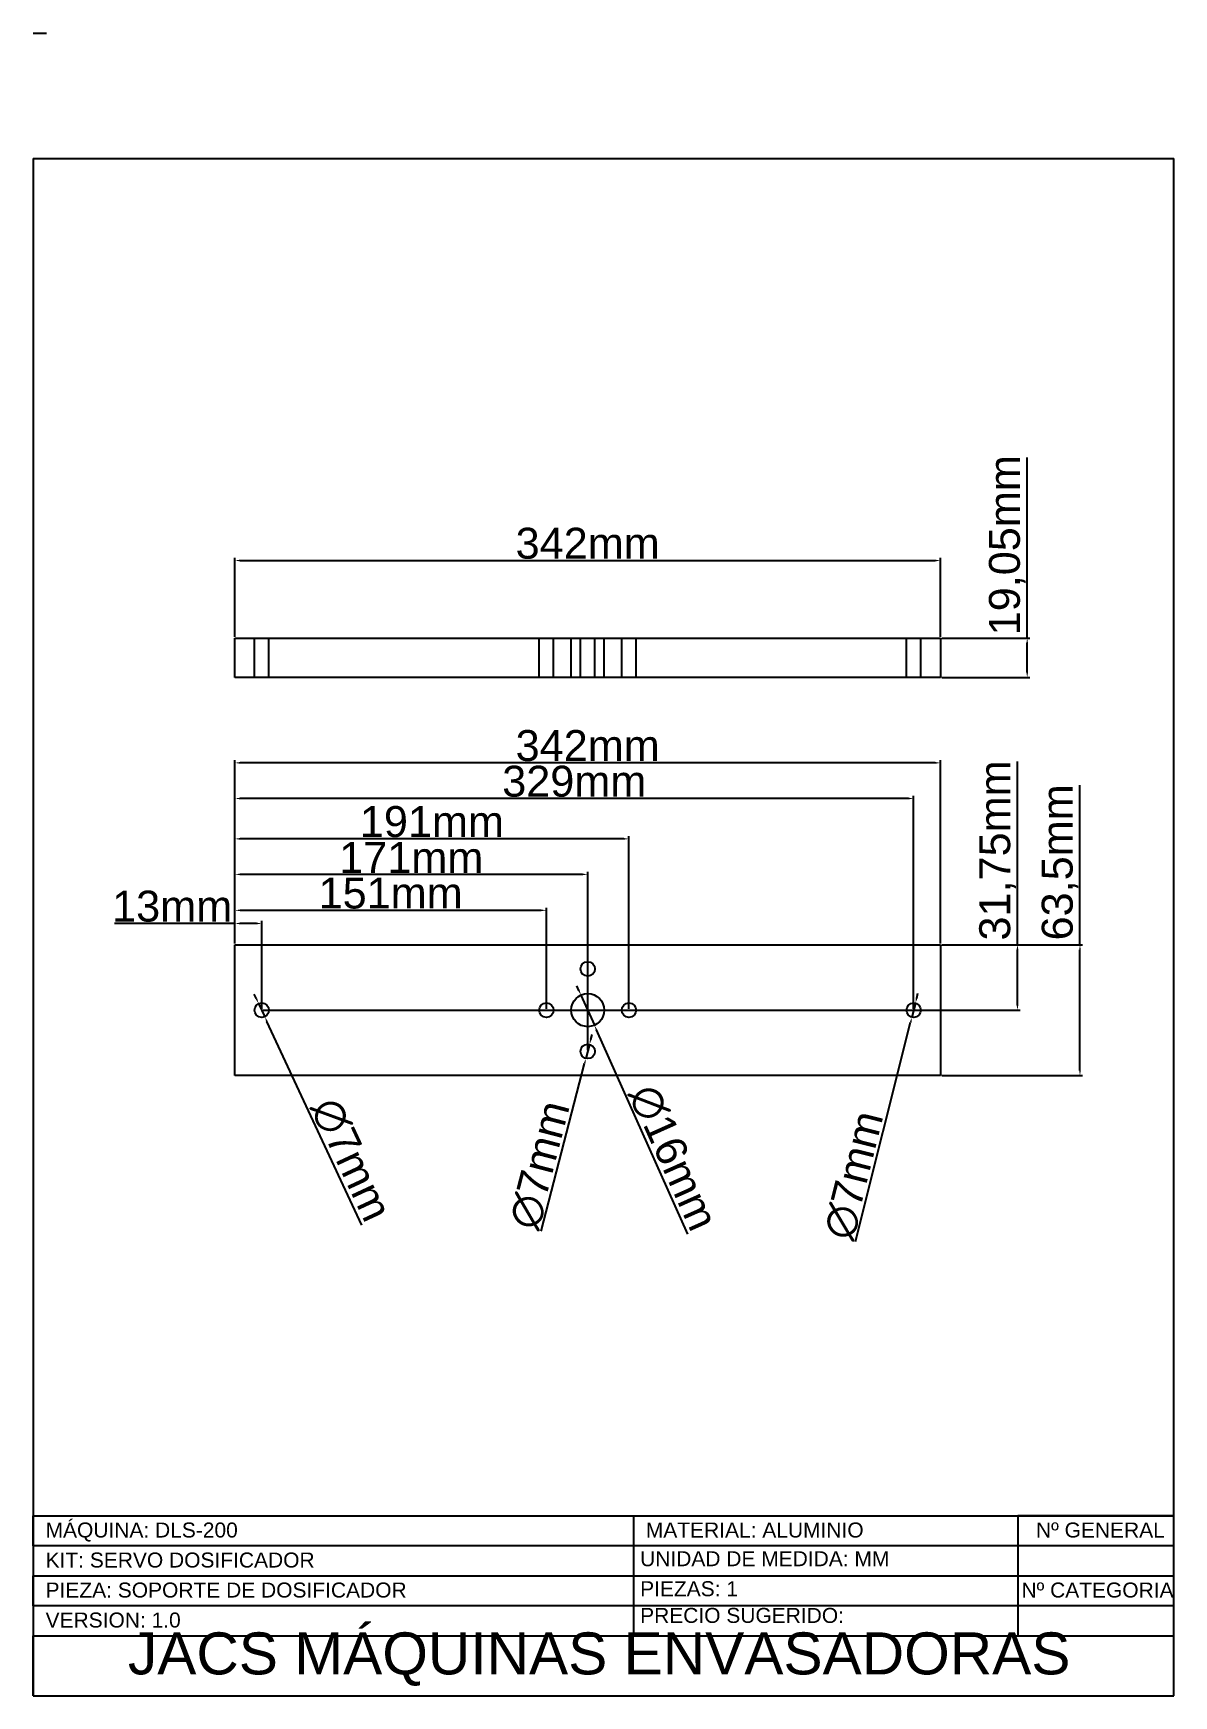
# Paper-space layout '6' of a CAD drawing. Header units: centimetres, sheet in millimetres. Extents: x 3 to 193, y 0 to 277.
# The model-space entities are those that its viewports show. They can reach past a viewport. Long polylines and large blocks are cut down to what shows.
import ezdxf

# ---------------------------------------------------------------- set-up
doc = ezdxf.new("R2010")
doc.units = ezdxf.units.CM
doc.header["$LTSCALE"] = 0.5
doc.linetypes.add('DASHED2', pattern=[9.525, 6.35, -3.175])
doc.styles.get("Standard").update_dxf_attribs({"font": 'arial.ttf'})
doc.dimstyles.new('ISO-25', dxfattribs={"dimtxt": 15, "dimasz": 2.5, "dimexe": 1.25, "dimexo": 0.625, "dimtad": 1, "dimtxsty": 'Standard', "dimcen": 2.5, "dimclrd": 1, "dimclre": 1, "dimadec": 0, "dimazin": 0, "dimtfac": 1, "dimtmove": 0, "dimatfit": 3, "dimfxl": 1, "dimarcsym": 0})

# ---------------------------------------------------------------- blocks, each defined once
blk = doc.blocks.new('*D257')
at = {"color": 1, "lineweight": -2, "transparency": 16777216}
for p, q in [((27856.89, 56659.11), (27856.89, 56697.31)), ((28198.89, 56659.11), (28198.89, 56697.31)), ((27859.39, 56696.06), (28196.39, 56696.06))]:
    blk.add_line(p, q, dxfattribs=at)
at = {"color": 1, "transparency": 16777216}
for points in [[(27859.39, 56696.48), (27859.39, 56695.64), (27856.89, 56696.06)], [(28196.39, 56696.48), (28196.39, 56695.64), (28198.89, 56696.06)]]:
    blk.add_solid(points, dxfattribs=at)
at = {"layer": 'Defpoints', "color": 0, "transparency": 16777216}
for p in [(28198.89, 56696.06), (27856.89, 56658.49), (28198.89, 56658.49)]:
    blk.add_point(p, dxfattribs=at)
at = {"color": 0, "transparency": 16777216, "insert": (28027.89, 56704.35), "char_height": 15, "attachment_point": 5}
blk.add_mtext('342mm', dxfattribs=at)
blk = doc.blocks.new('*D258')
at = {"color": 1, "lineweight": -2, "transparency": 16777216}
for p, q in [((28240.92, 56658.49), (28240.92, 56745.95)), ((28199.52, 56658.49), (28242.17, 56658.49)), ((28240.92, 56641.94), (28240.92, 56655.99)), ((28199.52, 56639.44), (28242.17, 56639.44))]:
    blk.add_line(p, q, dxfattribs=at)
at = {"color": 1, "transparency": 16777216}
for points in [[(28240.5, 56655.99), (28241.34, 56655.99), (28240.92, 56658.49)], [(28240.5, 56641.94), (28241.34, 56641.94), (28240.92, 56639.44)]]:
    blk.add_solid(points, dxfattribs=at)
at = {"layer": 'Defpoints', "color": 0, "transparency": 16777216}
for p in [(28198.89, 56658.49), (28240.92, 56658.49), (28198.89, 56639.44)]:
    blk.add_point(p, dxfattribs=at)
at = {"color": 0, "transparency": 16777216, "insert": (28231.28, 56703.47), "char_height": 15, "attachment_point": 5, "rotation": 90}
blk.add_mtext('19,05mm', dxfattribs=at)
blk = doc.blocks.new('*D259')
at = {"color": 1, "lineweight": -2, "transparency": 16777216}
for p, q in [((27856.89, 56520.13), (27798.56, 56520.13)), ((27856.89, 56510.47), (27856.89, 56521.38)), ((27867.39, 56520.13), (27859.39, 56520.13)), ((27869.89, 56478.72), (27869.89, 56521.38))]:
    blk.add_line(p, q, dxfattribs=at)
at = {"color": 1, "transparency": 16777216}
for points in [[(27859.39, 56520.54), (27859.39, 56519.71), (27856.89, 56520.13)], [(27867.39, 56520.54), (27867.39, 56519.71), (27869.89, 56520.13)]]:
    blk.add_solid(points, dxfattribs=at)
at = {"layer": 'Defpoints', "color": 0, "transparency": 16777216}
for p in [(27856.89, 56520.13), (27856.89, 56509.85), (27869.89, 56478.1)]:
    blk.add_point(p, dxfattribs=at)
at = {"color": 0, "transparency": 16777216, "insert": (27826.47, 56528.42), "char_height": 15, "attachment_point": 5}
blk.add_mtext('13mm', dxfattribs=at)
blk = doc.blocks.new('*D260')
at = {"color": 1, "lineweight": -2, "transparency": 16777216}
for p, q in [((27856.89, 56510.47), (27856.89, 56527.74)), ((28005.39, 56526.49), (27859.39, 56526.49)), ((28007.89, 56478.72), (28007.89, 56527.74))]:
    blk.add_line(p, q, dxfattribs=at)
at = {"color": 1, "transparency": 16777216}
for points in [[(27859.39, 56526.91), (27859.39, 56526.08), (27856.89, 56526.49)], [(28005.39, 56526.91), (28005.39, 56526.08), (28007.89, 56526.49)]]:
    blk.add_solid(points, dxfattribs=at)
at = {"layer": 'Defpoints', "color": 0, "transparency": 16777216}
for p in [(27856.89, 56526.49), (27856.89, 56509.85), (28007.89, 56478.1)]:
    blk.add_point(p, dxfattribs=at)
at = {"color": 0, "transparency": 16777216, "insert": (27932.39, 56534.78), "char_height": 15, "attachment_point": 5}
blk.add_mtext('151mm', dxfattribs=at)
blk = doc.blocks.new('*D261')
at = {"color": 1, "lineweight": -2, "transparency": 16777216}
for p, q in [((27856.89, 56510.47), (27856.89, 56545.17)), ((28025.39, 56543.92), (27859.39, 56543.92)), ((28027.89, 56458.72), (28027.89, 56545.17))]:
    blk.add_line(p, q, dxfattribs=at)
at = {"color": 1, "transparency": 16777216}
for points in [[(27859.39, 56544.34), (27859.39, 56543.5), (27856.89, 56543.92)], [(28025.39, 56544.34), (28025.39, 56543.5), (28027.89, 56543.92)]]:
    blk.add_solid(points, dxfattribs=at)
at = {"layer": 'Defpoints', "color": 0, "transparency": 16777216}
for p in [(27856.89, 56543.92), (27856.89, 56509.85), (28027.89, 56458.1)]:
    blk.add_point(p, dxfattribs=at)
at = {"color": 0, "transparency": 16777216, "insert": (27942.39, 56552.08), "char_height": 15, "attachment_point": 5}
blk.add_mtext('171mm', dxfattribs=at)
blk = doc.blocks.new('*D262')
at = {"color": 1, "lineweight": -2, "transparency": 16777216}
for p, q in [((27856.89, 56510.47), (27856.89, 56562.39)), ((28045.39, 56561.14), (27859.39, 56561.14)), ((28047.89, 56478.72), (28047.89, 56562.39))]:
    blk.add_line(p, q, dxfattribs=at)
at = {"color": 1, "transparency": 16777216}
for points in [[(27859.39, 56561.56), (27859.39, 56560.73), (27856.89, 56561.14)], [(28045.39, 56561.56), (28045.39, 56560.73), (28047.89, 56561.14)]]:
    blk.add_solid(points, dxfattribs=at)
at = {"layer": 'Defpoints', "color": 0, "transparency": 16777216}
for p in [(27856.89, 56561.14), (27856.89, 56509.85), (28047.89, 56478.1)]:
    blk.add_point(p, dxfattribs=at)
at = {"color": 0, "transparency": 16777216, "insert": (27952.39, 56569.43), "char_height": 15, "attachment_point": 5}
blk.add_mtext('191mm', dxfattribs=at)
blk = doc.blocks.new('*D263')
at = {"color": 1, "lineweight": -2, "transparency": 16777216}
for p, q in [((27856.89, 56510.47), (27856.89, 56581.95)), ((28183.39, 56580.7), (27859.39, 56580.7)), ((28185.89, 56478.72), (28185.89, 56581.95))]:
    blk.add_line(p, q, dxfattribs=at)
at = {"color": 1, "transparency": 16777216}
for points in [[(27859.39, 56581.12), (27859.39, 56580.29), (27856.89, 56580.7)], [(28183.39, 56581.12), (28183.39, 56580.29), (28185.89, 56580.7)]]:
    blk.add_solid(points, dxfattribs=at)
at = {"layer": 'Defpoints', "color": 0, "transparency": 16777216}
for p in [(27856.89, 56580.7), (27856.89, 56509.85), (28185.89, 56478.1)]:
    blk.add_point(p, dxfattribs=at)
at = {"color": 0, "transparency": 16777216, "insert": (28021.39, 56588.99), "char_height": 15, "attachment_point": 5}
blk.add_mtext('329mm', dxfattribs=at)
blk = doc.blocks.new('*D264')
at = {"color": 1, "lineweight": -2, "transparency": 16777216}
for p, q in [((27856.89, 56510.47), (27856.89, 56599.24)), ((28196.39, 56597.99), (27859.39, 56597.99)), ((28198.89, 56510.47), (28198.89, 56599.24))]:
    blk.add_line(p, q, dxfattribs=at)
at = {"color": 1, "transparency": 16777216}
for points in [[(27859.39, 56598.4), (27859.39, 56597.57), (27856.89, 56597.99)], [(28196.39, 56598.4), (28196.39, 56597.57), (28198.89, 56597.99)]]:
    blk.add_solid(points, dxfattribs=at)
at = {"layer": 'Defpoints', "color": 0, "transparency": 16777216}
for p in [(27856.89, 56597.99), (27856.89, 56509.85), (28198.89, 56509.85)]:
    blk.add_point(p, dxfattribs=at)
at = {"color": 0, "transparency": 16777216, "insert": (28027.89, 56606.28), "char_height": 15, "attachment_point": 5}
blk.add_mtext('342mm', dxfattribs=at)
blk = doc.blocks.new('*D265')
at = {"color": 1, "lineweight": -2, "transparency": 16777216}
for p, q in [((28236.21, 56509.85), (28236.21, 56598.72)), ((28199.52, 56509.85), (28237.46, 56509.85)), ((28236.21, 56480.6), (28236.21, 56507.35)), ((27870.52, 56478.1), (28237.46, 56478.1))]:
    blk.add_line(p, q, dxfattribs=at)
at = {"color": 1, "transparency": 16777216}
for points in [[(28235.79, 56507.35), (28236.63, 56507.35), (28236.21, 56509.85)], [(28235.79, 56480.6), (28236.63, 56480.6), (28236.21, 56478.1)]]:
    blk.add_solid(points, dxfattribs=at)
at = {"layer": 'Defpoints', "color": 0, "transparency": 16777216}
for p in [(28198.89, 56509.85), (28236.21, 56509.85), (27869.89, 56478.1)]:
    blk.add_point(p, dxfattribs=at)
at = {"color": 0, "transparency": 16777216, "insert": (28226.57, 56555.53), "char_height": 15, "attachment_point": 5, "rotation": 90}
blk.add_mtext('31,75mm', dxfattribs=at)
blk = doc.blocks.new('*D266')
at = {"color": 1, "lineweight": -2, "transparency": 16777216}
for p, q in [((28266.5, 56509.85), (28266.5, 56587.16)), ((28199.52, 56509.85), (28267.75, 56509.85)), ((28266.5, 56448.85), (28266.5, 56507.35)), ((28199.52, 56446.35), (28267.75, 56446.35))]:
    blk.add_line(p, q, dxfattribs=at)
at = {"color": 1, "transparency": 16777216}
for points in [[(28266.09, 56507.35), (28266.92, 56507.35), (28266.5, 56509.85)], [(28266.09, 56448.85), (28266.92, 56448.85), (28266.5, 56446.35)]]:
    blk.add_solid(points, dxfattribs=at)
at = {"layer": 'Defpoints', "color": 0, "transparency": 16777216}
for p in [(28198.89, 56509.85), (28266.5, 56509.85), (28198.89, 56446.35)]:
    blk.add_point(p, dxfattribs=at)
at = {"color": 0, "transparency": 16777216, "insert": (28256.86, 56549.75), "char_height": 15, "attachment_point": 5, "rotation": 90}
blk.add_mtext('63,5mm', dxfattribs=at)
blk = doc.blocks.new('*D267')
at = {"color": 1, "lineweight": -2, "transparency": 16777216}
for p, q in [((27867.36, 56483.54), (27866.3, 56485.8)), ((27868.41, 56481.27), (27871.37, 56474.93)), ((27918.49, 56373.91), (27872.43, 56472.66))]:
    blk.add_line(p, q, dxfattribs=at)
at = {"color": 1, "transparency": 16777216}
for points in [[(27867.73, 56483.71), (27866.98, 56483.36), (27868.41, 56481.27)], [(27872.81, 56472.84), (27872.05, 56472.49), (27871.37, 56474.93)]]:
    blk.add_solid(points, dxfattribs=at)
at = {"layer": 'Defpoints', "color": 0, "transparency": 16777216}
for p in [(27868.41, 56481.27), (27871.37, 56474.93)]:
    blk.add_point(p, dxfattribs=at)
at = {"color": 0, "transparency": 16777216, "insert": (27913.29, 56405.64), "char_height": 15, "attachment_point": 5, "rotation": 295.00528}
blk.add_mtext('∅7mm', dxfattribs=at)
blk = doc.blocks.new('*D268')
at = {"color": 1, "lineweight": -2, "transparency": 16777216}
for p, q in [((28029.4, 56463.91), (28030.03, 56466.33)), ((28028.77, 56461.49), (28027.02, 56454.71)), ((28005.3, 56370.91), (28026.39, 56452.29))]:
    blk.add_line(p, q, dxfattribs=at)
at = {"color": 1, "transparency": 16777216}
for points in [[(28029, 56464.01), (28029.8, 56463.8), (28028.77, 56461.49)], [(28025.99, 56452.4), (28026.79, 56452.19), (28027.02, 56454.71)]]:
    blk.add_solid(points, dxfattribs=at)
at = {"layer": 'Defpoints', "color": 0, "transparency": 16777216}
for p in [(28028.77, 56461.49), (28027.02, 56454.71)]:
    blk.add_point(p, dxfattribs=at)
at = {"color": 0, "transparency": 16777216, "insert": (28004.64, 56403.06), "char_height": 15, "attachment_point": 5, "rotation": 75.47261}
blk.add_mtext('∅7mm', dxfattribs=at)
blk = doc.blocks.new('*D269')
at = {"color": 1, "lineweight": -2, "transparency": 16777216}
for p, q in [((28023.61, 56487.68), (28022.59, 56489.97)), ((28024.63, 56485.4), (28031.16, 56470.8)), ((28076.47, 56369.47), (28032.18, 56468.51))]:
    blk.add_line(p, q, dxfattribs=at)
at = {"color": 1, "transparency": 16777216}
for points in [[(28023.99, 56487.85), (28023.23, 56487.51), (28024.63, 56485.4)], [(28032.56, 56468.68), (28031.8, 56468.34), (28031.16, 56470.8)]]:
    blk.add_solid(points, dxfattribs=at)
at = {"layer": 'Defpoints', "color": 0, "transparency": 16777216}
for p in [(28024.63, 56485.4), (28031.16, 56470.8)]:
    blk.add_point(p, dxfattribs=at)
at = {"color": 0, "transparency": 16777216, "insert": (28069.4, 56406.6), "char_height": 15, "attachment_point": 5, "rotation": 294.09488}
blk.add_mtext('∅16mm', dxfattribs=at)
blk = doc.blocks.new('*D270')
at = {"color": 1, "lineweight": -2, "transparency": 16777216}
for p, q in [((28186.74, 56481.49), (28185.04, 56474.7)), ((28187.35, 56483.92), (28187.96, 56486.34)), ((28157.78, 56365.95), (28184.43, 56472.28))]:
    blk.add_line(p, q, dxfattribs=at)
at = {"color": 1, "transparency": 16777216}
for points in [[(28186.95, 56484.02), (28187.76, 56483.82), (28186.74, 56481.49)], [(28184.03, 56472.38), (28184.84, 56472.18), (28185.04, 56474.7)]]:
    blk.add_solid(points, dxfattribs=at)
at = {"layer": 'Defpoints', "color": 0, "transparency": 16777216}
for p in [(28186.74, 56481.49), (28185.04, 56474.7)]:
    blk.add_point(p, dxfattribs=at)
at = {"color": 0, "transparency": 16777216, "insert": (28156.87, 56398.1), "char_height": 15, "attachment_point": 5, "rotation": 75.92832}
blk.add_mtext('∅7mm', dxfattribs=at)

msp = doc.modelspace()

# ---------------------------------------------------------------- linework, layer by layer
for p, q in [((27856.894, 56658.486), (28198.894, 56658.486)), ((27856.894, 56639.436), (27856.894, 56658.486)), ((28198.894, 56658.486), (28198.894, 56639.436)), ((28198.894, 56639.436), (27856.894, 56639.436)), ((27856.894, 56509.849), (28198.894, 56509.849)), ((27856.894, 56446.349), (27856.894, 56509.849)), ((28198.894, 56509.849), (28198.894, 56446.349)), ((28198.894, 56446.349), (27856.894, 56446.349))]:
    msp.add_line(p, q)
at = {"linetype": 'DASHED2'}
for p, q in [((27866.394, 56639.436), (27866.394, 56658.486)), ((27873.394, 56639.436), (27873.394, 56658.486)), ((28004.394, 56639.436), (28004.394, 56658.486)), ((28011.394, 56639.436), (28011.394, 56658.486)), ((28019.894, 56639.436), (28019.894, 56658.486)), ((28024.394, 56639.436), (28024.394, 56658.486)), ((28031.394, 56639.436), (28031.394, 56658.486)), ((28035.894, 56639.436), (28035.894, 56658.486)), ((28044.394, 56639.436), (28044.394, 56658.486)), ((28051.394, 56639.436), (28051.394, 56658.486)), ((28182.394, 56639.436), (28182.394, 56658.486)), ((28189.394, 56639.436), (28189.394, 56658.486))]:
    msp.add_line(p, q, dxfattribs=at)
for centre, radius in [((28027.894, 56498.099), 3.5), ((27869.894, 56478.099), 3.5), ((28007.894, 56478.099), 3.5), ((28027.894, 56478.099), 8), ((28047.894, 56478.099), 3.5), ((28185.894, 56478.099), 3.5), ((28027.894, 56458.099), 3.5)]:
    msp.add_circle(centre, radius)

# ---------------------------------------------------------------- dimensions: what is measured, and where the dimension line sits
for base, p1, p2, picture, middle in [((28240.921, 56658.486), (28198.894, 56639.436), (28198.894, 56658.486), '*D258', (28231.281, 56703.47)), ((28236.209, 56509.849), (27869.894, 56478.099), (28198.894, 56509.849), '*D265', (28226.57, 56555.534)), ((28266.503, 56509.849), (28198.894, 56446.349), (28198.894, 56509.849), '*D266', (28256.863, 56549.753))]:
    dim = msp.add_linear_dim(base=base, p1=p1, p2=p2, angle=90, dimstyle='ISO-25', override={"dimpost": 'mm'})
    dim.commit()
    dim.dimension.update_dxf_attribs({"geometry": picture, "text_midpoint": middle})
for base, p1, p2, picture, middle in [((28198.894, 56696.06), (27856.894, 56658.486), (28198.894, 56658.486), '*D257', (28027.894, 56704.349)), ((27856.894, 56597.988), (28198.894, 56509.849), (27856.894, 56509.849), '*D264', (28027.894, 56606.276)), ((27856.894, 56580.704), (28185.894, 56478.099), (27856.894, 56509.849), '*D263', (28021.394, 56588.993)), ((27856.894, 56561.144), (28047.894, 56478.099), (27856.894, 56509.849), '*D262', (27952.394, 56569.428)), ((27856.894, 56543.92), (28027.894, 56458.099), (27856.894, 56509.849), '*D261', (27942.394, 56552.076)), ((27856.894, 56526.494), (28007.894, 56478.099), (27856.894, 56509.849), '*D260', (27932.394, 56534.777)), ((27856.894, 56520.126), (27869.894, 56478.099), (27856.894, 56509.849), '*D259', (27826.475, 56528.415))]:
    dim = msp.add_linear_dim(base=base, p1=p1, p2=p2, dimstyle='ISO-25', override={"dimpost": 'mm'})
    dim.commit()
    dim.dimension.update_dxf_attribs({"geometry": picture, "text_midpoint": middle})
for p1, p2, picture, middle in [((28024.628, 56485.402), (28031.16, 56470.796), '*D269', (28061.457, 56403.048)), ((27868.414, 56481.271), (27871.373, 56474.927), '*D267', (27905.406, 56401.961)), ((28186.745, 56481.494), (28185.043, 56474.704), '*D270', (28165.311, 56395.983)), ((28028.772, 56461.487), (28027.016, 56454.711), '*D268', (28013.065, 56400.874))]:
    dim = msp.add_diameter_dim_2p(p1=p1, p2=p2, dimstyle='ISO-25', override={"dimpost": 'mm'})
    dim.commit()
    dim.dimension.update_dxf_attribs({"geometry": picture, "text_midpoint": middle, "dimtype": 163})

psp = doc.layouts.new('6')

# ---------------------------------------------------------------- linework, layer by layer
for p, q in [((3.11, 276.94), (5.31, 276.94)), ((3.11, 256.06), (3.11, -0.06)), ((3.11, 256.06), (193.11, 256.06)), ((193.11, -0.06), (193.11, 256.06)), ((3.11, 24.94), (3.11, 29.94)), ((3.11, 29.94), (193.11, 29.94)), ((3.11, 29.94), (103.11, 29.94)), ((103.11, 29.94), (103.11, 9.94)), ((193.11, 29.94), (167.11, 29.94)), ((167.11, 29.94), (167.11, 9.94)), ((193.11, 29.94), (168.11, 29.94)), ((193.11, 24.94), (3.11, 24.94)), ((193.11, 19.94), (193.11, 24.94)), ((3.11, 14.94), (3.11, 19.94)), ((3.11, 19.94), (193.11, 19.94)), ((193.11, 14.94), (3.11, 14.94)), ((193.11, 9.94), (193.11, 14.94)), ((3.11, -0.06), (3.11, 9.94)), ((3.11, 9.94), (193.11, 9.94)), ((3.11, -0.06), (193.11, -0.06))]:
    psp.add_line(p, q)

# ---------------------------------------------------------------- texts
at = {"attachment_point": 1}
for s, width, insert, char_height in [('MÁQUINA: DLS-200', 100, (5.16, 28.81), 2.5), ('MATERIAL: ALUMINIO', 100, (105.16, 28.81), 2.5), ('Nº GENERAL', 100, (170.16, 28.81), 2.5), ('KIT: SERVO DOSIFICADOR', 100, (5.16, 23.81), 2.5), ('UNIDAD DE MEDIDA: MM', 100, (104.21, 24.03), 2.5), ('PIEZA: SOPORTE DE DOSIFICADOR', 100, (5.16, 18.81), 2.5), ('PIEZAS: 1', 100, (104.21, 19.03), 2.5), ('Nº CATEGORIA', 100, (167.74, 18.81), 2.5), ('PRECIO SUGERIDO: ', 100, (104.21, 14.58), 2.5), ('VERSION: 1.0', 100, (5.16, 13.81), 2.5), ('    JACS MÁQUINAS ENVASADORAS', 186.3441, (8.01, 10.5), 7)]:
    psp.add_mtext_dynamic_manual_height_columns(s, width=width, gutter_width=12.5, heights=[0], dxfattribs=dict(at, insert=insert, char_height=char_height))

# ---------------------------------------------------------------- viewports
at = {"layer": '0', "view_target_point": (-247.019, -525.705)}
psp.add_viewport(center=(98.11, 143), size=(190, 226.121), view_center_point=(28282.582, 57087.673), view_height=657.8958, dxfattribs=at)

doc.saveas('drawing.dxf')
